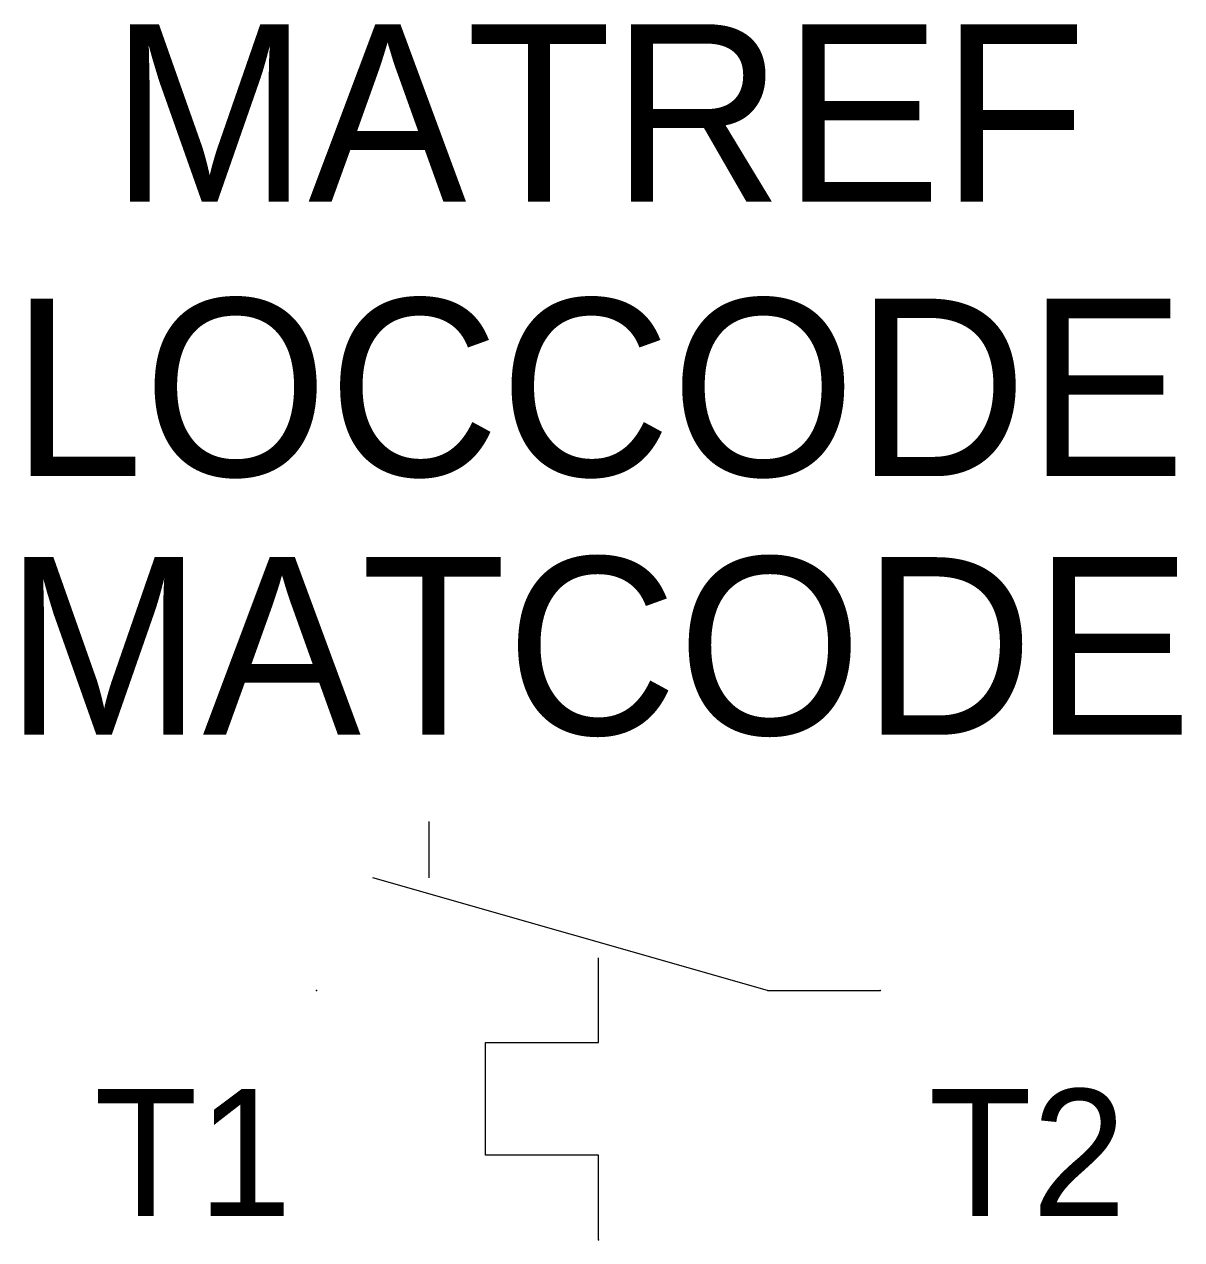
# Model space of a CAD drawing. Extents: x -10.2 to 10.3, y -4.4 to 17.1.
import ezdxf
from ezdxf.enums import TextEntityAlignment as Align

# ---------------------------------------------------------------- set-up
doc = ezdxf.new("R2010")
doc.units = 0
doc.layers.get('0').update_dxf_attribs({"linetype": 'CONTINUOUS'})
for name, color, linetype in [('A', 7, 'CONTINUOUS'), ('C', 6, 'CONTINUOUS'), ('T2', 7, 'CONTINUOUS')]:
    doc.layers.add(name, color=color, linetype=linetype)

msp = doc.modelspace()

# ---------------------------------------------------------------- linework, layer by layer
at = {"color": 0, "linetype": 'CONTINUOUS'}
for p, q in [((-3, 2), (-3, 3)), ((3, 0), (-4, 2)), ((3, 0), (5, 0))]:
    msp.add_line(p, q, dxfattribs=at)
at = {"color": 0}
msp.add_lwpolyline([(0, -4.421), (0, -2.921), (-2, -2.921), (-2, -0.921), (0, -0.921), (0, 0.579)], dxfattribs=at)
at = {"layer": 'A', "color": 0}
msp.add_point((0, -4.421), dxfattribs=at)
at = {"layer": 'C', "color": 0, "linetype": 'CONTINUOUS'}
for p in [(-5, 0), (5, 0)]:
    msp.add_point(p, dxfattribs=at)

# ---------------------------------------------------------------- texts
at = {"color": 0, "linetype": 'CONTINUOUS'}
for tag, p in [('MATREF', (0, 13.995)), ('LOCCODE', (0, 9.127)), ('MATCODE', (0, 4.54))]:
    msp.add_attdef(tag, text='', height=3.15, dxfattribs=at).set_placement(p, align=Align.CENTER)
at = {"layer": 'T2', "color": 0, "linetype": 'CONTINUOUS'}
msp.add_attdef('T2', (5.855, -4), '', height=2.25, dxfattribs=at)
msp.add_attdef('T1', text='', height=2.25, dxfattribs=at).set_placement((-5.437, -4), align=Align.RIGHT)

doc.saveas('drawing.dxf')
